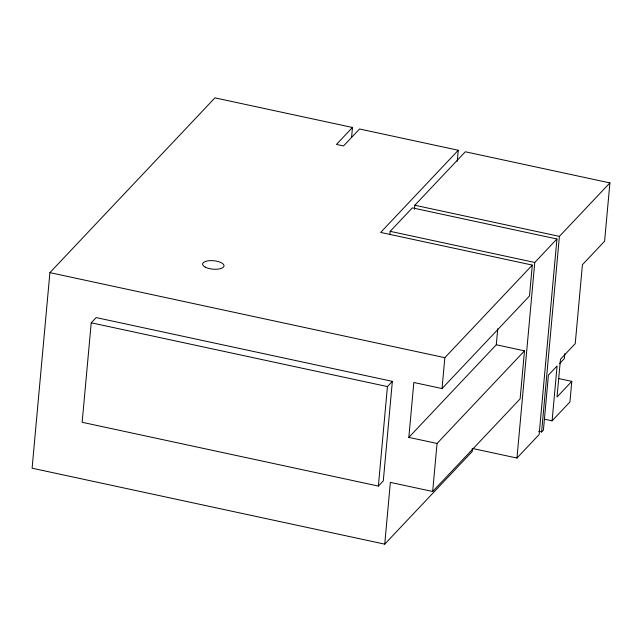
<?xml version="1.0" encoding="UTF-8"?>
<svg xmlns="http://www.w3.org/2000/svg" width="642" height="642" viewBox="0 0 642 642"><rect width="100%" height="100%" fill="white"/><g stroke="black" fill="none" stroke-linecap="round" stroke-linejoin="round"><path stroke-width="0.96" d="M351.575 137.356L352.474 127.469L214.942 97.857L49.899 272.633L32.1 468.203L384.735 544.143L472.191 451.535L472.464 448.549M91.22 322.798L82.16 422.292L378.379 486.082L383.306 480.866L392.358 381.364L96.148 317.581L91.22 322.798L387.431 386.58L392.358 381.364M389.911 234.33L390.184 231.337L412.357 207.856L556.935 238.993L539.136 434.562L516.971 458.043L472.143 448.389M378.379 486.082L387.431 386.58M414.459 209.244L414.82 205.247L465.322 151.769L609.9 182.906L604.595 241.232L582.422 264.713L575.24 343.63L560.458 359.279L557.023 397.021L571.805 381.372L558.548 378.515M384.735 544.143L390.36 482.383L432.676 491.499L520.124 398.891L524.498 350.853L496.282 344.778L408.834 437.387L437.05 443.462L524.498 350.853M408.834 437.387L413.833 382.488L442.041 388.562L529.489 295.962L532.306 265.082L380.666 232.428L458.268 150.252L359.528 128.994L343.518 145.951L336.464 144.426L352.474 127.469M457.264 161.23L458.268 150.252M432.676 491.499L437.05 443.462M442.041 388.562L444.85 357.69L532.306 265.082M496.282 344.778L497.743 328.808M516.971 458.043L534.77 262.474L556.935 238.993M538.67 431.32L541.599 431.954L559.399 236.384L609.9 182.906M544.312 419.162L552.096 420.839L557.096 365.948L548.42 375.129L543.429 430.02L541.599 431.954M564.799 353.67L564.35 358.573L559.551 363.661M571.805 381.372L569.927 401.956L552.096 420.839M414.82 205.247L559.399 236.384M390.184 231.337L534.77 262.474M49.899 272.633L444.85 357.69M205.207 267.096A10.745 4.229 5.2 0 0 223.424 267.12A10.745 4.229 5.2 0 0 211.322 260.62A10.745 4.229 5.2 0 0 205.207 267.096"/></g></svg>
